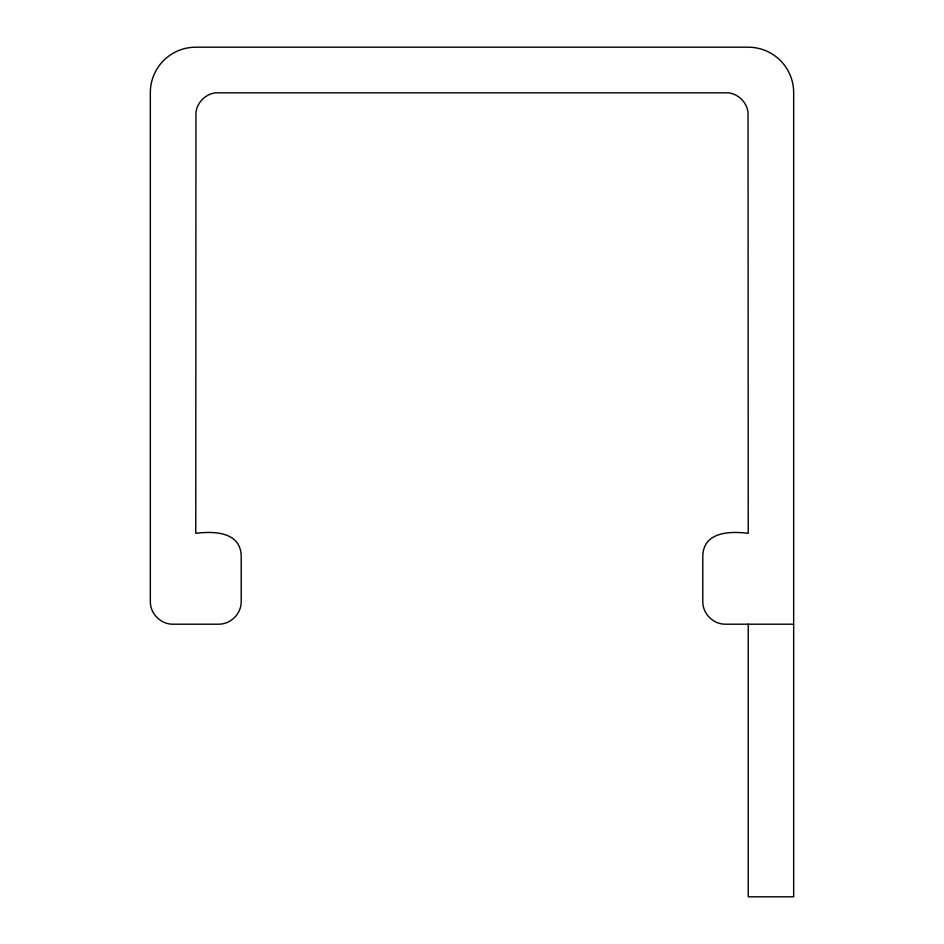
<?xml version="1.0" encoding="UTF-8"?>
<svg xmlns="http://www.w3.org/2000/svg" width="944" height="944" viewBox="0 0 944 944"><rect width="100%" height="100%" fill="white"/><g stroke="black" fill="none" stroke-linecap="round" stroke-linejoin="round"><path stroke-width="1.42" d="M793.668 624.196L725.511 624.196C713.334 624.421 702.584 613.671 702.796 601.481L702.796 556.051C703.433 531.755 729.759 531.012 748.238 533.336L748.037 112.383C746.846 102.436 738.432 94.022 728.485 92.831L215.515 92.831C205.568 94.022 197.154 102.436 195.963 112.383L195.762 533.336C214.241 531.012 240.567 531.755 241.204 556.051L241.204 601.481C241.416 613.671 230.666 624.421 218.489 624.196L173.047 624.196C160.869 624.421 150.108 613.671 150.332 601.481L150.332 92.63A45.43 45.43 0 0 1 195.762 47.2L748.238 47.2A45.43 45.43 0 0 1 793.668 92.63L793.668 896.8L748.238 896.8L748.238 624.196"/></g></svg>
